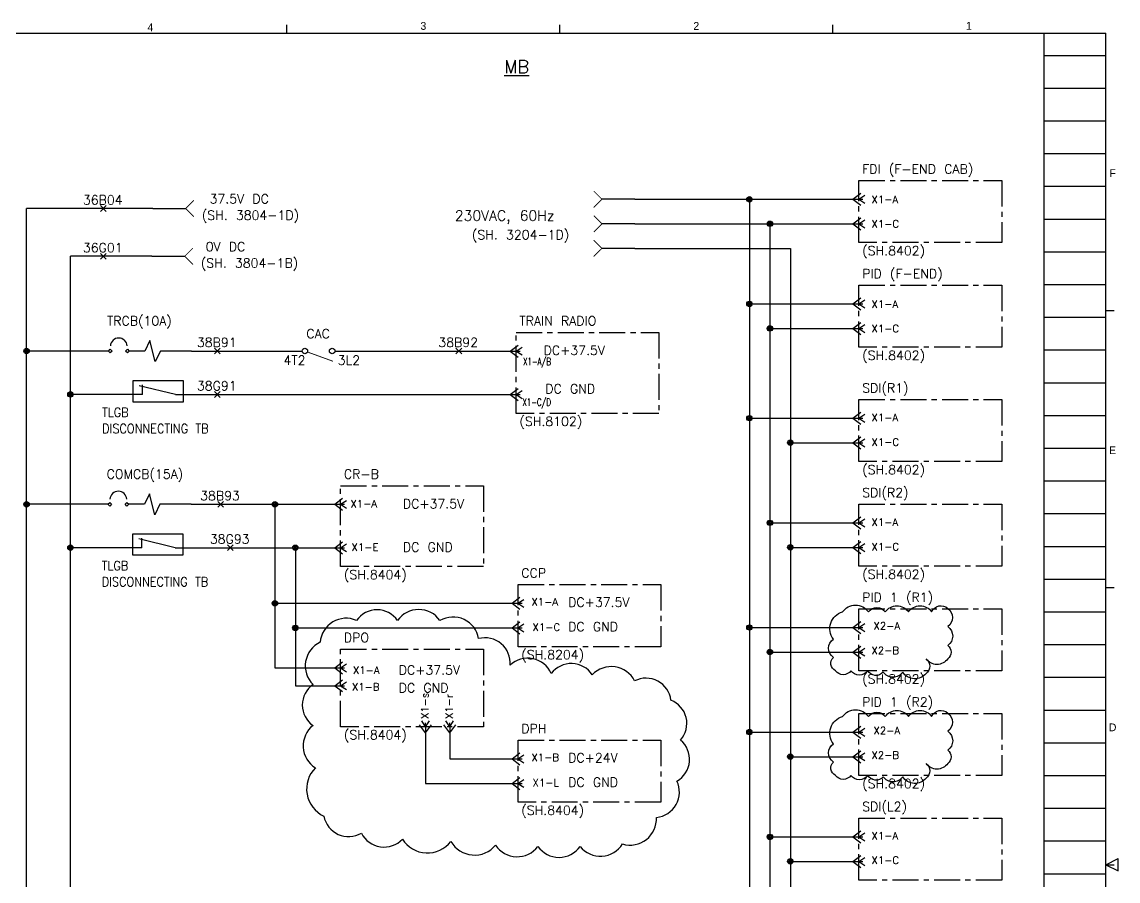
# Model space of a CAD drawing. Header units: millimetres. Extents: x 1015 to 1574, y -507 to -76.
# Drawn here: x 1296.7 to 1564.5, y -295.5 to -85.5 of the extents above; entities that cross this region are included whole.
import ezdxf
from ezdxf.enums import TextEntityAlignment as Align

# ---------------------------------------------------------------- set-up
doc = ezdxf.new("R2010")
doc.units = ezdxf.units.MM
doc.linetypes.add('CENTER', pattern=[50.8, 31.75, -6.35, 6.35, -6.35])
for name, color, linetype in [('$TMP', 7, 'Continuous'), ('DC+', 1, 'Continuous'), ('SYMS', 7, 'Continuous')]:
    doc.layers.add(name, color=color, linetype=linetype)
doc.styles.add('ROMANS', font='txt', dxfattribs={"height": 0.2})
doc.styles.get("Standard").update_dxf_attribs({"font": 'txt.shx', "bigfont": 'whgtxt.shx'})
doc.styles.add('WD', font='romans.shx')

# ---------------------------------------------------------------- blocks, each defined once
blk = doc.blocks.new('HCN1JP')
for p, q in [((-0.062, 0), (0.062, 0.094)), ((-0.062, 0), (0.062, -0.094)), ((0.031, 0), (0.125, 0.062)), ((0.031, 0), (0.125, -0.062)), ((0.031, 0), (0.094, 0))]:
    blk.add_line(p, q)
at = {"style": 'WD', "width": 0.7}
for tag, p in [('INST', (0.156, 0.85)), ('LOC', (0.156, 0.68)), ('DESC1', (0.156, 0.511)), ('DESC2', (0.156, 0.354))]:
    blk.add_attdef(tag, p, '', height=0.125, dxfattribs=at)
at = {"style": 'WD'}
for tag, p, height in [('TAG1', (0.156, 0.094), 0.125), ('X2LINK', (0.062, 0.125), 0.01), ('X8LINK', (0.062, -0.125), 0.01)]:
    blk.add_attdef(tag, p, '', height=height, dxfattribs=at)
for tag, p, height, flags in [('X4TERMDESC02', (-0.081, 0.026), 0.01, 1), ('X4TERM02', (-0.062, 0), 0.0125, 1), ('X1TERM01', (0.094, 0), 0.0125, 1), ('X1TERMDESC01', (0.108, 0.021), 0.01, 1), ('FAMILY', (0.205, 0.059), 0.01, 9)]:
    blk.add_attdef(tag, p, '', height=height, dxfattribs=dict(at, flags=flags))
at = {"linetype": 'Continuous', "style": 'WD', "flags": 9}
for tag, p in [('ASSYCODE', (0.291, 0.037)), ('MFG', (0.29, 0.057)), ('CAT', (0.292, 0.077))]:
    blk.add_attdef(tag, text='', height=0.01, dxfattribs=at).set_placement(p, align=Align.CENTER)
at = {"linetype": 'Continuous', "style": 'WD', "flags": 8}
blk.add_attdef('TERM02', text='', height=0.125, dxfattribs=at).set_placement((-0.062, -0.047), align=Align.TOP_RIGHT)
blk.add_attdef('TERM01', text='', height=0.125, dxfattribs=at).set_placement((0.156, -0.047), align=Align.TOP_LEFT)
blk = doc.blocks.new('WDDOT')
for radius in [0.03, 0.0187, 0.00929]:
    blk.add_circle((0, 0), radius)
blk = doc.blocks.new('Breaker - Low Voltage Power')
for p, q in [((-0.01768, 0.782322), (0, 0.8)), ((0, 0.764644), (-0.01768, 0.782322)), ((0, 0.8), (0.01767, 0.782322)), ((0.01767, 0.782322), (0, 0.764644)), ((0, 0.45), (0, 0.6)), ((0.1, 0.4), (0, 0.45)), ((-0.1, 0.35), (0.1, 0.4)), ((0, 0.3), (-0.1, 0.35)), ((0, 0), (0, 0.3))]:
    blk.add_line(p, q)
blk.add_lwpolyline([(0, 0.6), (-0.01768, 0.617677), (0, 0.635355), (0.01767, 0.617677)], close=True)
blk.add_arc((0.04349, 0.7), 0.08151, 274.5813, 85.41872)
blk = doc.blocks.new('TERMINAL')
at = {"color": 0}
for p, q in [((-302.57, 281.52), (-302.57, 284.78)), ((-304.42, 283.77), (-299.16, 283.77)), ((-304.42, 271.55), (-304.42, 283.77)), ((-302.57, 273.44), (-300.43, 282.28)), ((-302.57, 281.52), (-300.2, 281.52)), ((-299.16, 283.77), (-299.16, 271.55)), ((-302.57, 273.44), (-302.57, 269.5)), ((-299.16, 271.55), (-304.42, 271.55))]:
    blk.add_line(p, q, dxfattribs=at)
blk = doc.blocks.new('1921')
at = {"layer": '$TMP', "color": 7}
for p, q in [((0.71, 0.71), (-0.71, -0.71)), ((0.71, -0.71), (-0.71, 0.71))]:
    blk.add_line(p, q, dxfattribs=at)
blk = doc.blocks.new('WN')
at = {"color": 7}
blk.add_blockref('1921', (0, 0), dxfattribs=at)
at = {"color": 5}
blk.add_attdef('????', text='', height=2.24, dxfattribs=at).set_placement((-0.16, 2.11), align=Align.MIDDLE)
blk = doc.blocks.new('mel6e')
blk.add_line((0, 0), (4, 0))
at = {"const_width": 0.107}
blk.add_lwpolyline([(5, 1), (4, 0), (5, -1)], dxfattribs=at)
blk = doc.blocks.new('mel0b')
at = {"const_width": 0.213}
blk.add_lwpolyline([(1.29, -0.23), (7.56, -2.51)], dxfattribs=at)
for centre in [(0.67, 0), (7.33, 0)]:
    blk.add_circle(centre, 0.667)

msp = doc.modelspace()

# ---------------------------------------------------------------- linework, layer by layer
at = {"color": 5, "linetype": 'Continuous'}
for p, q in [((1028.07, -88.29), (1561.47, -88.29)), ((1546.47, -494.69), (1546.47, -88.29)), ((1561.47, -494.69), (1561.47, -88.29)), ((1546.47, -93.69), (1561.47, -93.69)), ((1546.47, -109.69), (1561.47, -109.69)), ((1546.47, -125.69), (1561.47, -125.69)), ((1546.47, -141.69), (1561.47, -141.69)), ((1546.47, -157.69), (1561.47, -157.69)), ((1546.47, -173.69), (1561.47, -173.69)), ((1546.47, -189.69), (1561.47, -189.69)), ((1546.47, -205.69), (1561.47, -205.69)), ((1546.47, -221.69), (1561.47, -221.69)), ((1546.47, -237.69), (1561.47, -237.69)), ((1546.47, -253.69), (1561.47, -253.69)), ((1546.47, -269.69), (1561.47, -269.69)), ((1546.47, -285.69), (1561.47, -285.69))]:
    msp.add_line(p, q, dxfattribs=at)
at = {"color": 6, "linetype": 'Continuous'}
for p, q in [((1361.44, -88.29), (1361.44, -86.18)), ((1428.12, -88.29), (1428.12, -86.18)), ((1494.79, -88.29), (1494.79, -86.18)), ((1546.47, -101.69), (1561.47, -101.69)), ((1546.47, -117.69), (1561.47, -117.69)), ((1546.47, -133.69), (1561.47, -133.69)), ((1546.47, -149.69), (1561.47, -149.69)), ((1561.47, -156.02), (1563.52, -156.02)), ((1546.47, -165.69), (1561.47, -165.69)), ((1546.47, -181.69), (1561.47, -181.69)), ((1546.47, -197.69), (1561.47, -197.69)), ((1546.47, -213.69), (1561.47, -213.69)), ((1561.47, -223.75), (1563.52, -223.75)), ((1546.47, -229.69), (1561.47, -229.69)), ((1546.47, -245.69), (1561.47, -245.69)), ((1546.47, -261.69), (1561.47, -261.69)), ((1546.47, -277.69), (1561.47, -277.69)), ((1561.47, -291.49), (1563.52, -291.49)), ((1546.47, -293.69), (1561.47, -293.69))]:
    msp.add_line(p, q, dxfattribs=at)
for p, q in [((1328.73, -131.12), (1297.85, -131.12)), ((1297.85, -309.03), (1297.85, -131.12)), ((1474.43, -128.85), (1474.43, -335.85)), ((1479.43, -134.85), (1479.43, -361.43)), ((1484.43, -140.85), (1484.43, -367.43)), ((1328.49, -142.8), (1308.57, -142.8)), ((1308.57, -319.65), (1308.57, -142.8)), ((1317.85, -165.95), (1297.85, -165.95)), ((1338.17, -165.95), (1352.47, -165.95)), ((1322.88, -176.56), (1308.57, -176.56)), ((1338.17, -176.56), (1347.2, -176.56)), ((1317.75, -203.41), (1297.85, -203.41)), ((1358.52, -203.41), (1358.52, -243.37)), ((1322.78, -214.02), (1308.57, -214.02)), ((1363.52, -214.02), (1363.52, -247.74)), ((1395.34, -257.8), (1395.34, -271.62)), ((1401.22, -257.8), (1401.22, -265.62))]:
    msp.add_line(p, q)
at = {"color": 1, "linetype": 'CENTER', "ltscale": 0.2}
for p, q in [((1417.44, -161.39), (1452.33, -161.39)), ((1417.44, -181.18), (1417.44, -161.39)), ((1452.33, -161.39), (1452.33, -181.18)), ((1452.33, -181.18), (1417.44, -181.18))]:
    msp.add_line(p, q, dxfattribs=at)
at = {"color": 2, "linetype": 'Continuous'}
for p, q in [((1561.47, -291.49), (1564.49, -289.97)), ((1561.47, -291.49), (1564.49, -293.01)), ((1564.49, -293.01), (1564.49, -289.97))]:
    msp.add_line(p, q, dxfattribs=at)
at = {"color": 1, "linetype": 'CENTER', "ltscale": 0.2}
for points in [[(1501.17, -124.29), (1536.06, -124.29), (1536.06, -139.46), (1501.17, -139.46)], [(1501.17, -149.88), (1536.06, -149.88), (1536.06, -165.04), (1501.17, -165.04)], [(1501.17, -177.81), (1536.06, -177.81), (1536.06, -192.97), (1501.17, -192.97)], [(1374.58, -198.86), (1409.47, -198.86), (1409.47, -218.64), (1374.58, -218.64)], [(1501.17, -203.39), (1536.06, -203.39), (1536.06, -218.56), (1501.17, -218.56)], [(1417.91, -223.05), (1452.8, -223.05), (1452.8, -238.22), (1417.91, -238.22)], [(1501.17, -228.97), (1536.06, -228.97), (1536.06, -244.14), (1501.17, -244.14)], [(1374.58, -238.82), (1409.47, -238.82), (1409.47, -257.8), (1374.58, -257.8)], [(1501.17, -254.55), (1536.06, -254.55), (1536.06, -269.72), (1501.17, -269.72)], [(1417.91, -261.07), (1452.8, -261.07), (1452.8, -276.24), (1417.91, -276.24)], [(1501.17, -280.13), (1536.06, -280.13), (1536.06, -295.3), (1501.17, -295.3)]]:
    msp.add_lwpolyline(points, close=True, dxfattribs=at)
at = {"color": 1}
msp.add_lwpolyline([(1370.48, -279.63, 0.520567), (1379.64, -283.77, 0.520567), (1379.64, -283.77, 0.520567), (1389.68, -285.24, 0.520567), (1389.68, -285.24, 0.520567), (1401.5, -285.83, 0.520567), (1401.5, -285.83, 0.520567), (1412.43, -286.72, 0.520567), (1412.43, -286.72, 0.520567), (1422.77, -287.01, 0.520567), (1422.77, -287.01, 0.520567), (1433.1, -287.01, 0.520567), (1433.1, -287.01, 0.520567), (1443.44, -286.42, 0.520567), (1443.44, -286.42, 0.520567), (1451.71, -279.93, 0.520567), (1451.71, -279.93, 0.520567), (1456.73, -271.07, 0.520567), (1456.73, -271.07, 0.520567), (1457.62, -261.03, 0.520567), (1457.62, -261.03, 0.520567), (1455.26, -251.29, 0.520567), (1455.26, -251.29, 0.520567), (1446.39, -246.57, 0.520567), (1446.39, -246.57, 0.520567), (1436.06, -245.09, 0.520567), (1436.06, -245.09, 0.520567), (1426.01, -244.8, 0.520567), (1426.01, -244.8, 0.520567), (1415.97, -242.73, 0.520567), (1415.97, -242.73, 0.520567), (1408.29, -236.24, 0.520567), (1408.29, -236.24, 0.520567), (1398.84, -231.81, 0.520567), (1398.84, -231.81, 0.520567), (1388.5, -231.81, 0.520567), (1388.5, -231.81, 0.520567), (1378.46, -231.81, 0.520567), (1378.46, -231.81, 0.520567), (1369.6, -237.12, 0.520567), (1369.6, -237.12, 0.520567), (1367.83, -247.45, 0.520567), (1367.83, -247.45, 0.520567), (1367.83, -257.49, 0.520567), (1367.83, -257.49, 0.520567), (1368.42, -267.82, 0.520567), (1368.42, -267.82, 0.520567)], format="xyb", close=True, dxfattribs=at)
at = {"color": 2}
for points in [[(1497.17, -229.7, -0.520567), (1503.51, -229.7, -0.520567), (1507.63, -229.7, -0.520567), (1513.28, -229.7, -0.520567), (1518.94, -229.7, -0.520567), (1522.88, -228.85, -0.520567), (1522.88, -233.3, -0.520567), (1522.88, -237.92, -0.520567), (1522.88, -241.17, -0.520567), (1517.57, -241.17, -0.520567), (1517.57, -244.77, -0.520567), (1511.91, -244.42, -0.520567), (1507.11, -244.42, -0.520567), (1503.34, -244.08, -0.520567), (1499.23, -244.08, -0.520567), (1495.46, -244.08, -0.520567), (1494.95, -240.83, -0.520567), (1494.95, -236.38, -0.520567)], [(1497.17, -255.28, -0.520567), (1503.51, -255.28, -0.520567), (1507.63, -255.28, -0.520567), (1513.28, -255.28, -0.520567), (1518.94, -255.28, -0.520567), (1522.88, -254.43, -0.520567), (1522.88, -258.88, -0.520567), (1522.88, -263.5, -0.520567), (1522.88, -266.75, -0.520567), (1517.57, -266.75, -0.520567), (1517.57, -270.35, -0.520567), (1511.91, -270.01, -0.520567), (1507.11, -270.01, -0.520567), (1503.34, -269.66, -0.520567), (1499.23, -269.66, -0.520567), (1495.46, -269.66, -0.520567), (1494.95, -266.41, -0.520567), (1494.95, -261.96, -0.520567)]]:
    msp.add_lwpolyline(points, format="xyb", close=True, dxfattribs=at)
at = {"layer": 'DC+', "color": 0}
for p, q in [((1446.41, -128.85), (1501.17, -128.85)), ((1446.41, -134.85), (1501.17, -134.85)), ((1446.41, -140.85), (1484.43, -140.85)), ((1474.43, -154.43), (1501.17, -154.43)), ((1479.43, -160.43), (1501.17, -160.43)), ((1352.47, -165.95), (1365.18, -165.95)), ((1373.18, -165.95), (1415.8, -165.95)), ((1389.44, -165.95), (1417.44, -165.95)), ((1347.2, -176.56), (1417.44, -176.56)), ((1474.43, -182.36), (1501.17, -182.36)), ((1484.43, -188.36), (1501.17, -188.36)), ((1338.07, -203.41), (1374.58, -203.41)), ((1479.43, -207.94), (1501.17, -207.94)), ((1338.07, -214.02), (1374.58, -214.02)), ((1484.43, -213.94), (1501.17, -213.94)), ((1358.52, -227.61), (1417.91, -227.61)), ((1363.52, -233.61), (1417.91, -233.61)), ((1474.43, -233.52), (1501.17, -233.52)), ((1479.43, -239.52), (1501.17, -239.52)), ((1358.52, -243.37), (1374.58, -243.37)), ((1363.52, -247.74), (1374.58, -247.74)), ((1474.43, -259.1), (1501.17, -259.1)), ((1401.22, -265.62), (1417.91, -265.62)), ((1484.43, -265.1), (1501.17, -265.1)), ((1395.34, -271.62), (1417.91, -271.62)), ((1479.43, -284.69), (1501.17, -284.69)), ((1484.43, -290.69), (1501.17, -290.69))]:
    msp.add_line(p, q, dxfattribs=at)

# ---------------------------------------------------------------- block references
at = {"color": 2}
ref = msp.add_blockref('WN', (1316.61, -131.12), dxfattribs=at)
ref.add_attrib('????', '36B04', dxfattribs={"color": 2, "height": 2.24}).set_placement((1316.46, -129.01), align=Align.MIDDLE)
for name, p, xscale, yscale, zscale, rotation in [('mel6e', (1446.41, -128.85), 2, 2, 2, 180), ('mel6e', (1328.73, -131.12), -2, 2, 2, 180), ('mel6e', (1446.41, -134.85), 2, 2, 2, 180), ('mel6e', (1446.41, -140.85), 2, 2, 2, 180), ('mel6e', (1328.49, -142.8), -2, 2, 2, 180), ('Breaker - Low Voltage Power', (1338.17, -165.95), 25.40000000000009, 25.40000000000009, 25.40000000000009, 90), ('Breaker - Low Voltage Power', (1338.07, -203.41), 25.40000000000009, 25.40000000000009, 25.40000000000009, 90)]:
    msp.add_blockref(name, p, dxfattribs=dict(xscale=xscale, yscale=yscale, zscale=zscale, rotation=rotation))
ref = msp.add_blockref('WN', (1316.61, -142.8), dxfattribs=at)
ref.add_attrib('????', '36G01', dxfattribs={"color": 2, "height": 2.24}).set_placement((1316.46, -140.69), align=Align.MIDDLE)
ref = msp.add_blockref('WN', (1344.47, -165.95), dxfattribs=at)
ref.add_attrib('????', '38B91', dxfattribs={"color": 2, "height": 2.24}).set_placement((1344.31, -163.84), align=Align.MIDDLE)
ref = msp.add_blockref('WN', (1403.44, -165.95), dxfattribs=at)
ref.add_attrib('????', '38B92', dxfattribs={"color": 2, "height": 2.24}).set_placement((1403.29, -163.84), align=Align.MIDDLE)
msp.add_blockref('mel0b', (1365.18, -165.95))
at = {"color": 0, "linetype": 'Continuous', "rotation": 90}
for p in [(1607.66, 126.01), (1607.56, 88.55)]:
    msp.add_blockref('TERMINAL', p, dxfattribs=at)
at = {"color": 2}
ref = msp.add_blockref('WN', (1344.47, -176.56), dxfattribs=at)
ref.add_attrib('????', '38G91', dxfattribs={"color": 2, "height": 2.24}).set_placement((1344.31, -174.45), align=Align.MIDDLE)
ref = msp.add_blockref('WN', (1345.27, -203.41), dxfattribs=at)
ref.add_attrib('????', '38B93', dxfattribs={"color": 2, "height": 2.24}).set_placement((1345.11, -201.3), align=Align.MIDDLE)
ref = msp.add_blockref('WN', (1347.64, -214.02), dxfattribs=at)
ref.add_attrib('????', '38G93', dxfattribs={"color": 2, "height": 2.24}).set_placement((1347.48, -211.91), align=Align.MIDDLE)
at = {"layer": 'SYMS'}
for name, p, xscale, yscale, zscale in [('WDDOT', (1474.43, -128.85), 22, 22, 22), ('HCN1JP', (1500.68, -128.85), 15.57742597156926, 15.57742597156926, 15.57742597156926), ('HCN1JP', (1500.68, -134.85), 15.57742597156926, 15.57742597156926, 15.57742597156926), ('WDDOT', (1479.43, -134.85), 22, 22, 22), ('WDDOT', (1474.43, -154.43), 22, 22, 22), ('HCN1JP', (1500.68, -154.43), 15.57742597156926, 15.57742597156926, 15.57742597156926), ('WDDOT', (1479.43, -160.43), 22, 22, 22), ('HCN1JP', (1500.68, -160.43), 15.57742597156926, 15.57742597156926, 15.57742597156926), ('WDDOT', (1297.85, -165.95), 22, 22, 22), ('HCN1JP', (1416.96, -165.95), 15.57742597156926, 15.57742597156926, 15.57742597156926), ('WDDOT', (1308.57, -176.56), 22, 22, 22), ('HCN1JP', (1416.96, -176.56), 15.57742597156926, 15.57742597156926, 15.57742597156926), ('WDDOT', (1474.43, -182.36), 22, 22, 22), ('HCN1JP', (1500.68, -182.36), 15.57742597156926, 15.57742597156926, 15.57742597156926), ('HCN1JP', (1500.68, -188.36), 15.57742597156926, 15.57742597156926, 15.57742597156926), ('WDDOT', (1484.43, -188.36), 22, 22, 22), ('WDDOT', (1297.85, -203.41), 22, 22, 22), ('WDDOT', (1358.52, -203.41), 22, 22, 22), ('HCN1JP', (1374.09, -203.41), 15.57742597156926, 15.57742597156926, 15.57742597156926), ('WDDOT', (1479.43, -207.94), 22, 22, 22), ('HCN1JP', (1500.68, -207.94), 15.57742597156926, 15.57742597156926, 15.57742597156926), ('WDDOT', (1308.57, -214.02), 22, 22, 22), ('WDDOT', (1363.52, -214.02), 22, 22, 22), ('HCN1JP', (1374.09, -214.02), 15.57742597156926, 15.57742597156926, 15.57742597156926), ('WDDOT', (1484.43, -213.94), 22, 22, 22), ('HCN1JP', (1500.68, -213.94), 15.57742597156926, 15.57742597156926, 15.57742597156926), ('WDDOT', (1358.52, -227.61), 22, 22, 22), ('HCN1JP', (1417.42, -227.61), 15.57742597156926, 15.57742597156926, 15.57742597156926), ('WDDOT', (1363.52, -233.61), 22, 22, 22), ('HCN1JP', (1417.42, -233.61), 15.57742597156926, 15.57742597156926, 15.57742597156926), ('WDDOT', (1474.43, -233.52), 22, 22, 22), ('HCN1JP', (1500.68, -233.52), 15.57742597156926, 15.57742597156926, 15.57742597156926), ('HCN1JP', (1500.68, -239.52), 15.57742597156926, 15.57742597156926, 15.57742597156926), ('WDDOT', (1479.43, -239.52), 22, 22, 22), ('HCN1JP', (1374.09, -243.37), 15.57742597156926, 15.57742597156926, 15.57742597156926), ('HCN1JP', (1374.09, -247.74), 15.57742597156926, 15.57742597156926, 15.57742597156926), ('WDDOT', (1474.43, -259.1), 22, 22, 22), ('HCN1JP', (1500.68, -259.1), 15.57742597156926, 15.57742597156926, 15.57742597156926), ('HCN1JP', (1417.42, -265.62), 15.57742597156926, 15.57742597156926, 15.57742597156926), ('WDDOT', (1484.43, -265.1), 22, 22, 22), ('HCN1JP', (1500.68, -265.1), 15.57742597156926, 15.57742597156926, 15.57742597156926), ('HCN1JP', (1417.42, -271.62), 15.57742597156926, 15.57742597156926, 15.57742597156926), ('HCN1JP', (1500.68, -284.69), 15.57742597156926, 15.57742597156926, 15.57742597156926), ('WDDOT', (1479.43, -284.69), 22, 22, 22), ('WDDOT', (1484.43, -290.69), 22, 22, 22), ('HCN1JP', (1500.68, -290.69), 15.57742597156926, 15.57742597156926, 15.57742597156926)]:
    msp.add_blockref(name, p, dxfattribs=dict(at, xscale=xscale, yscale=yscale, zscale=zscale))
at = {"layer": 'SYMS', "xscale": 15.57742597156926, "yscale": 15.57742597156926, "zscale": 15.57742597156926, "rotation": 90}
for p in [(1395.34, -258.29), (1401.22, -258.29)]:
    msp.add_blockref('HCN1JP', p, dxfattribs=at)

# ---------------------------------------------------------------- texts
at = {"color": 0}
msp.add_text('%%UMB', height=3.15, dxfattribs=at).set_placement((1417.56, -96.44), align=Align.MIDDLE_CENTER)
for s, p in [('FDI (F-END CAB)', (1501.98, -122.59)), ('(SH.8402)', (1501.98, -142.54)), ('PID (F-END)', (1501.98, -148.16)), ('TRCB(10A)', (1317.51, -159.69)), ('TRAIN RADIO', (1418.25, -159.69)), ('(SH.8402)', (1501.98, -168.12)), ('SDI(R1)', (1501.98, -176.09)), ('(SH.8102)', (1418.25, -184.25)), ('COMCB(15A)', (1317.41, -197.15)), ('CR-B', (1375.38, -197.15)), ('(SH.8402)', (1501.98, -196.05)), ('SDI(R2)', (1501.98, -201.67)), ('(SH.8404)', (1375.38, -221.71)), ('CCP', (1418.71, -221.33)), ('(SH.8402)', (1501.98, -221.63)), ('PID 1 (R1)', (1501.98, -227.25)), ('DPO', (1375.38, -237.1)), ('(SH.8204)', (1418.71, -241.29)), ('(SH.8402)', (1501.98, -247.21)), ('PID 1 (R2)', (1501.98, -252.83)), ('(SH.8404)', (1375.38, -260.87)), ('DPH', (1418.71, -259.35)), ('(SH.8402)', (1501.98, -272.79)), ('SDI(L2)', (1501.98, -278.41)), ('(SH.8404)', (1418.71, -279.31))]:
    msp.add_text(s, height=2.24, dxfattribs=at).set_placement(p)
for s, p in [('37.5V DC', (1357.05, -129.87)), ('(SH. 3804-1D)', (1364.45, -133.87)), ('(SH. 3204-1D)', (1430.43, -138.66)), ('0V DC', (1351.3, -141.56)), ('(SH. 3804-1B)', (1364.21, -145.56)), ('4T2', (1366, -169.31)), ('3L2', (1379.33, -169.31))]:
    msp.add_text(s, height=2.24).set_placement(p, align=Align.RIGHT)
for s, height, p in [('X1-A', 1.8, (1504.27, -128.9)), ('X1-C', 1.8, (1504.27, -134.89)), ('X1-A', 1.8, (1504.27, -154.48)), ('X1-C', 1.8, (1504.27, -160.47)), ('DC+37.5V', 2.24, (1424.17, -165.77)), ('DC GND', 2.24, (1424.57, -175.18)), ('X1-A', 1.8, (1504.27, -182.21)), ('X1-C', 1.8, (1504.27, -188.19)), ('X1-A', 1.8, (1376.98, -203.28)), ('DC+37.5V', 2.24, (1389.78, -203.28)), ('X1-A', 1.8, (1504.27, -207.79)), ('X1-E', 1.8, (1377.26, -213.89)), ('DC GND', 2.24, (1389.78, -213.88)), ('X1-C', 1.8, (1504.27, -213.77)), ('X1-A', 1.8, (1421.2, -227.26)), ('DC+37.5V', 2.24, (1430.16, -227.34)), ('X1-C', 1.8, (1421.47, -233.44)), ('DC GND', 2.24, (1430.16, -233.32)), ('X2-A', 1.8, (1504.76, -233.13)), ('X2-B', 1.8, (1504.27, -239.11)), ('X1-A', 1.8, (1377.6, -243.96)), ('DC+37.5V', 2.24, (1388.77, -243.92)), ('X1-B', 1.8, (1377.35, -248.04)), ('DC GND', 2.24, (1388.77, -248.27)), ('X2-A', 1.8, (1504.76, -258.71)), ('X1-B', 1.8, (1421.2, -265.28)), ('DC+24V', 2.24, (1430.16, -265.36)), ('X2-B', 1.8, (1504.27, -264.7)), ('DC GND', 2.24, (1430.16, -271.34)), ('X1-L', 1.8, (1421.47, -271.45)), ('X1-A', 1.8, (1504.27, -284.41)), ('X1-C', 1.8, (1504.27, -290.4))]:
    msp.add_text(s, height=height, dxfattribs=at).set_placement(p, align=Align.MIDDLE_LEFT)
at = {"color": 7, "linetype": 'Continuous'}
msp.add_text('230VAC, 60Hz', height=2.5, dxfattribs=at).set_placement((1402.48, -134.1))
msp.add_text('CAC', height=2.24).set_placement((1366.21, -162.83))
at = {"width": 0.7}
for s, p in [('X1-A/B', (1425.97, -169.41)), ('X1-C/D', (1425.97, -179.36))]:
    msp.add_text(s, height=1.792, dxfattribs=at).set_placement(p, align=Align.RIGHT)
at = {"color": 0, "ltscale": 0.8, "width": 0.9}
for s, p in [('TLGB', (1316.32, -182.06)), ('DISCONNECTING TB', (1316.32, -186.01)), ('TLGB', (1316.22, -219.52)), ('DISCONNECTING TB', (1316.22, -223.47))]:
    msp.add_text(s, height=2.24, dxfattribs=at).set_placement(p)
at = {"color": 0}
for s, p in [('X1-s', (1395.16, -255.88)), ('X1-r', (1401.07, -255.88))]:
    msp.add_text(s, height=1.8, rotation=90, dxfattribs=at).set_placement(p, align=Align.MIDDLE_LEFT)
at = {"color": 4, "char_height": 1.9, "attachment_point": 5, "style": 'ROMANS'}
for s, insert in [('{\\fﾱﾼﾸﾲￃﾼ|b0|i0|c129|p49;3 }', (1394.79, -86.5)), ('{\\fﾱﾼﾸﾲￃﾼ|b0|i0|c129|p49;2 }', (1461.46, -86.5)), ('{\\fﾱﾼﾸﾲￃﾼ|b0|i0|c129|p49;1 }', (1528.04, -86.46)), ('{\\fﾱﾼﾸﾲￃﾼ|b0|i0|c129|p49;4 }', (1328.1, -86.83)), ('{\\fﾱﾼﾸﾲￃﾼ|b0|i0|c129|p49;F }', (1563.16, -122.47)), ('{\\fﾱﾼﾸﾲￃﾼ|b0|i0|c129|p49;E }', (1563.16, -190.2)), ('{\\fﾱﾼﾸﾲￃﾼ|b0|i0|c129|p49;D }', (1563.16, -257.93))]:
    msp.add_mtext(s, dxfattribs=dict(at, insert=insert))

doc.saveas('drawing.dxf')
